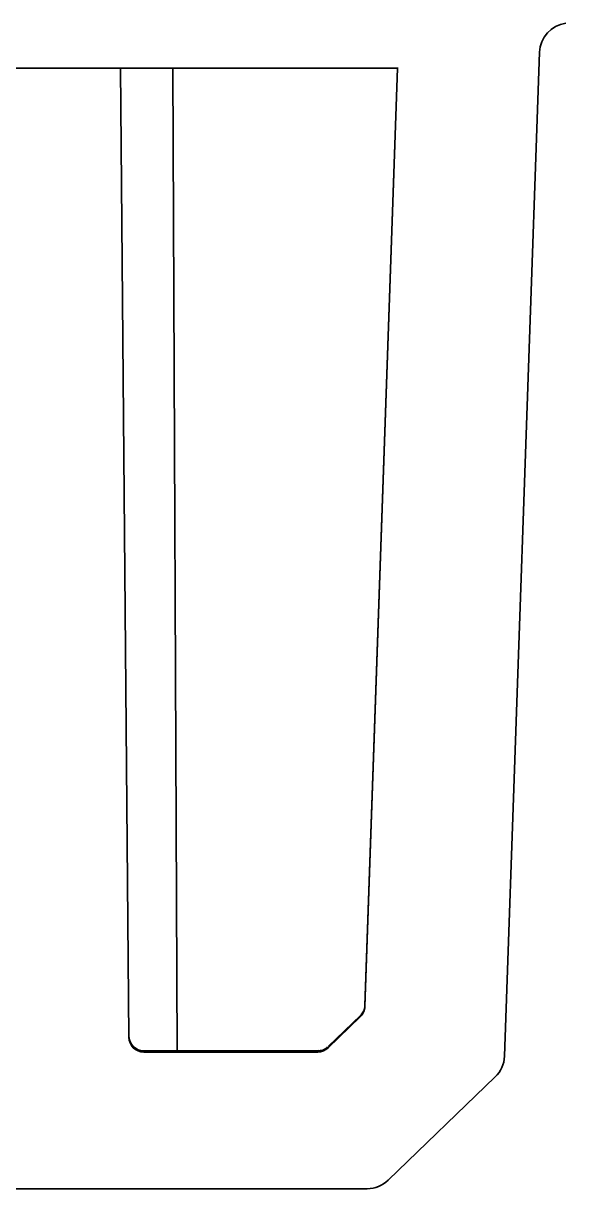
# Model space of a CAD drawing. Extents: x 53 to 4124, y 6244 to 10190.
# Drawn here: x 2883 to 2919.1, y 9279.4 to 9356.9 of the extents above; entities that cross this region are included whole.
import ezdxf

# ---------------------------------------------------------------- set-up
doc = ezdxf.new("R2010")
doc.units = 0
doc.header["$LTSCALE"] = 5
doc.layers.add('1', color=7, linetype='CONTINUOUS', true_color=0xffffff)

msp = doc.modelspace()

# ---------------------------------------------------------------- linework, layer by layer
at = {"layer": '1', "color": 7, "linetype": 'Continuous', "lineweight": 35}
for p, q in [((2917.321, 9354.943), (2914.989, 9288.177)), ((2904.205, 9353.873), (2791.745, 9353.873)), ((2890.035, 9289.448), (2889.473, 9353.873)), ((2893.234, 9288.539), (2892.949, 9353.872)), ((2907.035, 9353.873), (2904.205, 9353.873)), ((2907.888, 9353.873), (2905.711, 9291.545)), ((2907.89, 9353.873), (2905.711, 9291.479)), ((2907.925, 9353.873), (2907.035, 9353.873)), ((2905.424, 9290.893), (2903.274, 9288.817)), ((2905.407, 9290.796), (2903.276, 9288.739)), ((2902.586, 9288.539), (2891.035, 9288.539)), ((2902.581, 9288.458), (2891.035, 9288.458)), ((2902.581, 9288.535), (2902.582, 9288.539)), ((2914.989, 9288.177), (2914.989, 9288.176)), ((2914.38, 9286.807), (2907.263, 9279.935)), ((2905.874, 9279.373), (2790.077, 9279.373)), ((2905.874, 9279.373), (2905.874, 9279.374)), ((2907.263, 9279.935), (2907.263, 9279.935))]:
    msp.add_line(p, q, dxfattribs=at)
for centre, radius, start, end in [((2919.319, 9354.873), 2, 97.62357, 178), ((2891.035, 9289.539), 1, 180.5, 270.14391), ((2912.99, 9288.246), 2, 314, 358), ((2905.874, 9281.373), 2, 270, 314)]:
    msp.add_arc(centre, radius, start, end, dxfattribs=at)
for centre, major_axis, ratio, start_param, end_param in [((2904.712, 9291.514), (-1, 0), 0.99863, 2.339426, 3.106734), ((2904.718, 9291.597), (-0.884, 0.467), 0.992708, 2.824178, 3.144522), ((2891.035, 9289.457), (1, 0), 0.998629, 3.150307, 4.712389), ((2902.581, 9289.457), (-1, 0), 0.99863, 1.570796, 2.339426), ((2912.99, 9288.247), (-1.999, 0.07), 0.99882, 2.371827, 3.141593), ((2905.874, 9281.374), (-1.389, 1.439), 0.999885, 2.373591, 3.141593)]:
    msp.add_ellipse(centre, major_axis=major_axis, ratio=ratio, start_param=start_param, end_param=end_param, dxfattribs=at)
for points, knots in [([(2905.712, 9291.58), (2905.711, 9291.507), (2905.698, 9291.379), (2905.646, 9291.221), (2905.615, 9291.153), (2905.602, 9291.13)], [0, 0, 0, 0, 0.408716, 0.777408, 1, 1, 1, 1]), ([(2903.221, 9288.79), (2903.18, 9288.746), (2903.045, 9288.63), (2902.813, 9288.546), (2902.641, 9288.546), (2902.586, 9288.552)], [0, 0, 0, 0, 0.252918, 0.770399, 1, 1, 1, 1])]:
    msp.add_open_spline(points, degree=3, knots=knots, dxfattribs=at)

doc.saveas('drawing.dxf')
